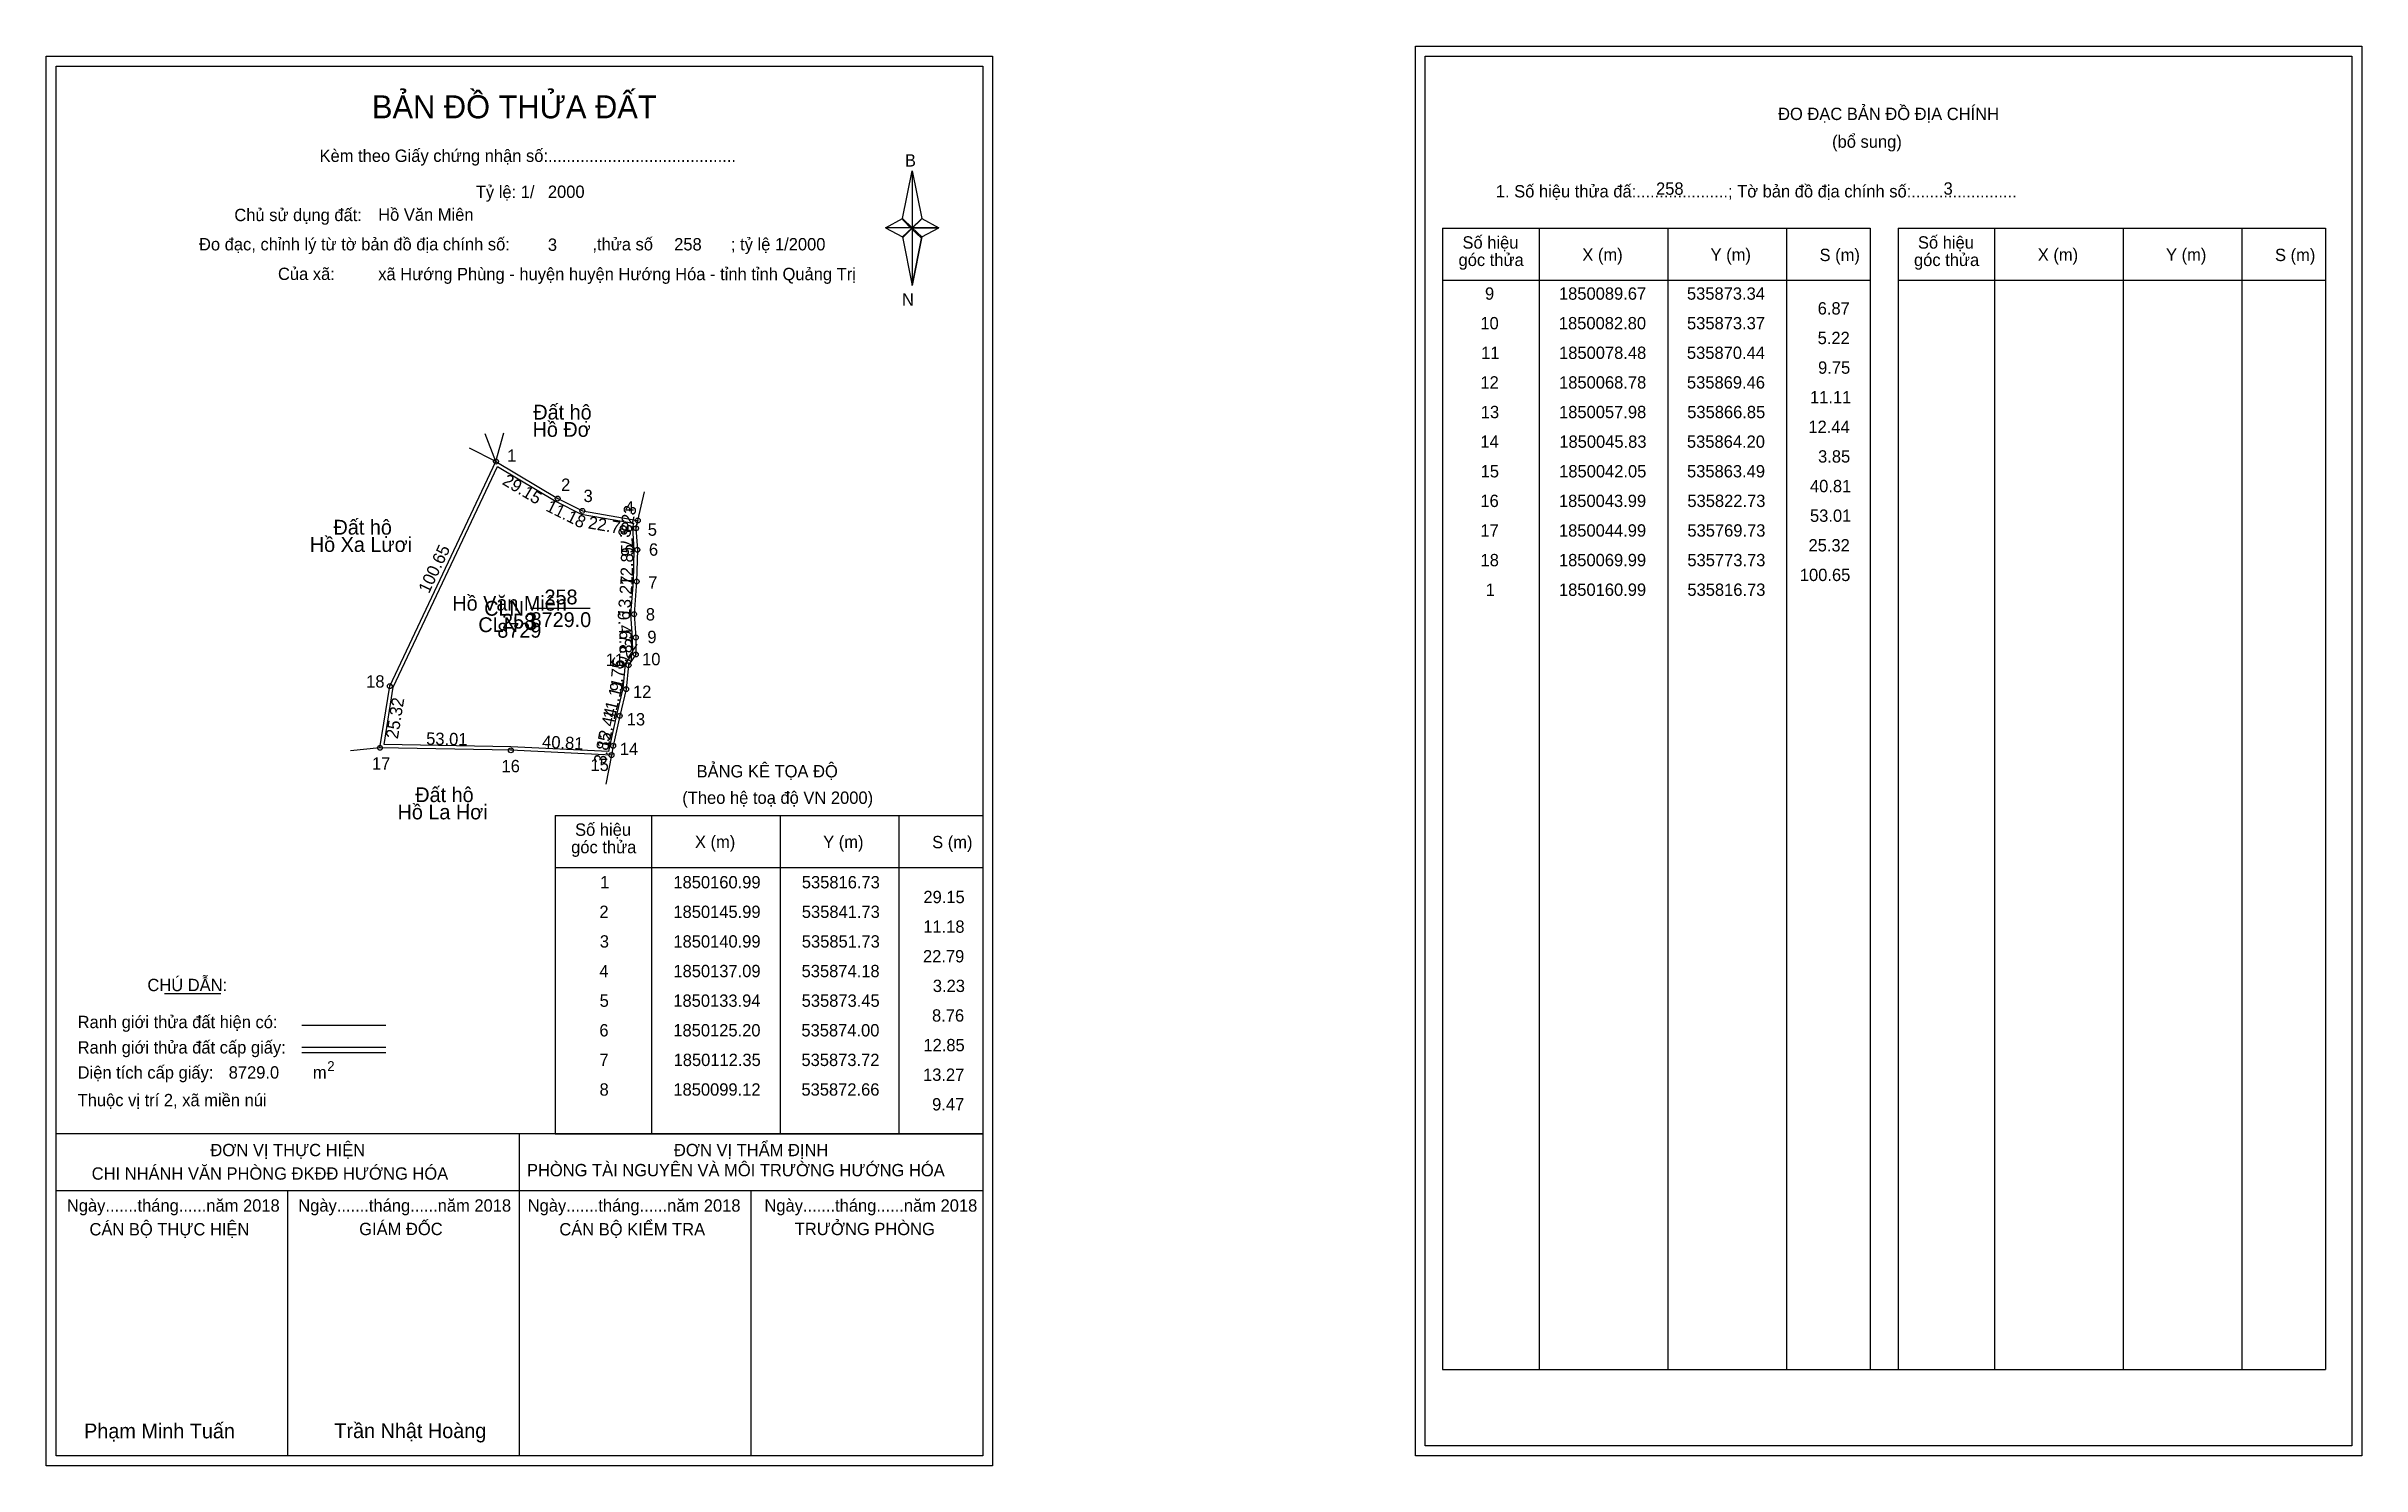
# Model space of a CAD drawing. Extents: x 535635 to 536573, y 1849754 to 1850329.
import ezdxf

# ---------------------------------------------------------------- set-up
doc = ezdxf.new("R2010")
doc.units = 0
for name, color, linetype in [('Level 1', 7, 'Continuous'), ('Level 10', 7, 'Continuous'), ('Level 11', 7, 'Continuous'), ('Level 13', 7, 'Continuous'), ('Level 2', 7, 'Continuous'), ('Level 27', 7, 'Continuous'), ('Level 3', 7, 'Continuous'), ('Level 36', 7, 'Continuous'), ('Level 4', 7, 'Continuous'), ('Level 49', 7, 'Continuous'), ('Level 5', 7, 'Continuous'), ('Level 53', 7, 'Continuous'), ('Level 55', 7, 'Continuous'), ('Level 6', 7, 'Continuous'), ('Level 63', 7, 'Continuous'), ('Level 7', 7, 'Continuous'), ('Level 9', 7, 'Continuous')]:
    doc.layers.add(name, color=color, linetype=linetype)

msp = doc.modelspace()

# ---------------------------------------------------------------- linework, layer by layer
at = {"layer": 'Level 1'}
for p, q in [((536193.19, 1850325.25), (536193.19, 1850325.25)), ((535638.55, 1850321.25), (535638.55, 1850321.25)), ((535981.39, 1850259.48), (535985.33, 1850278.76)), ((535985.33, 1850278.76), (535985.33, 1850255.71)), ((535985.33, 1850278.76), (535989.26, 1850259.48)), ((535974.5, 1850255.71), (535981.39, 1850259.48)), ((535981.39, 1850259.48), (535985.33, 1850255.71)), ((535985.03, 1850255.28), (535981.39, 1850259.04)), ((535988.97, 1850259.04), (535985.03, 1850255.28)), ((535985.03, 1850255.28), (535988.97, 1850259.04)), ((535989.26, 1850259.48), (535985.33, 1850255.71)), ((535985.33, 1850255.71), (535981.39, 1850252.03)), ((535985.03, 1850255.28), (535981.39, 1850251.59)), ((535981.39, 1850251.59), (535985.03, 1850255.28)), ((535981.39, 1850252.03), (535985.33, 1850232.31)), ((535988.97, 1850251.59), (535985.03, 1850255.28)), ((535985.33, 1850255.71), (535985.33, 1850232.31)), ((535985.33, 1850255.71), (535996.15, 1850255.71)), ((535985.33, 1850255.71), (535989.26, 1850252.03)), ((535989.26, 1850252.03), (535985.33, 1850232.31)), ((535989.26, 1850252.03), (535996.15, 1850255.71)), ((536200.26, 1850255.54), (536373.46, 1850255.54)), ((536239.44, 1849793.01), (536239.44, 1850255.54)), ((536291.58, 1849793.01), (536291.58, 1850255.54)), ((536339.53, 1850255.54), (536339.53, 1849793.01)), ((536373.46, 1850255.54), (536373.46, 1849793.01)), ((536384.77, 1850255.54), (536557.98, 1850255.54)), ((536423.95, 1849793.01), (536423.95, 1850255.54)), ((536476.1, 1849793.01), (536476.1, 1850255.54)), ((536524.04, 1850255.54), (536524.04, 1849793.01)), ((536557.98, 1850255.54), (536557.98, 1849793.01)), ((536200.26, 1850234.48), (536373.46, 1850234.48)), ((536384.77, 1850234.48), (536557.98, 1850234.48)), ((535840.74, 1850017.59), (536013.94, 1850017.59)), ((535879.92, 1849888.54), (535879.92, 1850017.59)), ((535932.06, 1849888.54), (535932.06, 1850017.59)), ((535980, 1850017.59), (535980, 1849888.54)), ((535840.74, 1849996.54), (536013.94, 1849996.54)), ((535682.38, 1849945.38), (535705.19, 1849945.38)), ((535738.11, 1849932.57), (535772.14, 1849932.57)), ((535738.11, 1849923.67), (535772.14, 1849923.67)), ((535738.11, 1849921.48), (535772.14, 1849921.48)), ((535852.2, 1849888.54), (535638.54, 1849888.54)), ((536013.94, 1849888.54), (535804.26, 1849888.54)), ((535826.24, 1849758.1), (535826.24, 1849888.54)), ((535840.74, 1849888.54), (536013.94, 1849888.54)), ((536013.94, 1849865.44), (535638.54, 1849865.44)), ((535732.39, 1849758.1), (535732.39, 1849865.44)), ((535920.09, 1849758.1), (535920.09, 1849865.44)), ((536200.26, 1849793.01), (536557.98, 1849793.01)), ((536568.59, 1849762.1), (536568.59, 1849762.1)), ((536013.94, 1849758.1), (536013.94, 1849758.1))]:
    msp.add_line(p, q, dxfattribs=at)
for points in [[(535981.39, 1850259.48), (535985.33, 1850278.76), (535985.33, 1850255.71)], [(535985.33, 1850255.71), (535989.26, 1850259.48), (535996.15, 1850255.71)], [(535974.5, 1850255.71), (535981.39, 1850252.03), (535985.33, 1850255.71)], [(535985.33, 1850255.71), (535985.33, 1850232.31), (535989.26, 1850252.03)]]:
    msp.add_lwpolyline(points, close=True, dxfattribs=at)
at = {"layer": 'Level 10'}
msp.add_line((535873.45, 1850133.94), (535874.18, 1850137.09), dxfattribs=at)
for points in [[(535864.2, 1850045.83), (535863.49, 1850042.05), (535822.73, 1850043.99), (535769.73, 1850044.99), (535773.73, 1850069.99), (535816.73, 1850160.99), (535841.73, 1850145.99), (535851.73, 1850140.99), (535874.18, 1850137.09), (535873.45, 1850133.94), (535874, 1850125.2), (535873.72, 1850112.35), (535872.66, 1850099.12), (535873.34, 1850089.67), (535873.37, 1850082.8), (535870.44, 1850078.48), (535869.46, 1850068.78), (535866.85, 1850057.98)], [(535862.83, 1850046.11), (535862.34, 1850043.51), (535822.78, 1850045.39), (535771.37, 1850046.36), (535775.08, 1850069.57), (535817.34, 1850158.99), (535841.06, 1850144.76), (535851.29, 1850139.65), (535872.48, 1850135.96), (535872.04, 1850134.06), (535872.6, 1850125.17), (535872.32, 1850112.42), (535871.26, 1850099.13), (535871.94, 1850089.62), (535871.97, 1850083.23), (535869.08, 1850078.97), (535868.08, 1850069.02), (535865.49, 1850058.29)]]:
    msp.add_lwpolyline(points, close=True, dxfattribs=at)
at = {"layer": 'Level 11'}
for centre in [(535816.73, 1850160.99), (535841.73, 1850145.99), (535851.73, 1850140.99), (535874.18, 1850137.09), (535873.45, 1850133.94), (535874, 1850125.2), (535873.72, 1850112.35), (535872.66, 1850099.12), (535873.34, 1850089.67), (535873.37, 1850082.8), (535773.73, 1850069.99), (535870.44, 1850078.48), (535869.46, 1850068.78), (535866.85, 1850057.98), (535769.73, 1850044.99), (535822.73, 1850043.99), (535863.49, 1850042.05), (535864.2, 1850045.83), (535864.2, 1850045.83)]:
    msp.add_circle(centre, 1, dxfattribs=at)
at = {"layer": 'Level 27'}
for p, q in [((535816.73, 1850160.99), (535806, 1850166.36)), ((535816.73, 1850160.99), (535812.4, 1850172.18)), ((535816.73, 1850160.99), (535819.86, 1850172.57)), ((535874.18, 1850137.09), (535876.89, 1850148.78)), ((535769.73, 1850044.99), (535757.79, 1850043.8)), ((535863.49, 1850042.05), (535861.25, 1850030.26))]:
    msp.add_line(p, q, dxfattribs=at)
at = {"layer": 'Level 3'}
for p, q in [((536200.26, 1850255.54), (536200.26, 1849793.01)), ((536384.77, 1850255.54), (536384.77, 1849793.01)), ((535840.74, 1850017.59), (535840.74, 1849888.54))]:
    msp.add_line(p, q, dxfattribs=at)
at = {"layer": 'Level 63'}
for points in [[(535634.54, 1850325.25), (536017.94, 1850325.25), (536017.94, 1849754.1), (535634.54, 1849754.1)], [(536189.2, 1850329.25), (536572.6, 1850329.25), (536572.6, 1849758.1), (536189.2, 1849758.1)], [(536193.2, 1850325.25), (536568.6, 1850325.25), (536568.6, 1849762.1), (536193.2, 1849762.1)], [(535638.54, 1850321.25), (536013.94, 1850321.25), (536013.94, 1849758.1), (535638.54, 1849758.1)]]:
    msp.add_lwpolyline(points, close=True, dxfattribs=at)
at = {"layer": 'Level 9'}
msp.add_line((535830.74, 1850101.52), (535854.82, 1850101.52), dxfattribs=at)

# ---------------------------------------------------------------- texts
at = {"layer": 'Level 1'}
for s, height, p in [('BẢN ĐỒ THỬA ĐẤT', 9.3313, (535766.48, 1850300.06)), ('ĐO ĐẠC BẢN ĐỒ ĐỊA CHÍNH', 5, (536336.15, 1850299.37)), ('Kèm theo Giấy chứng nhận số:.........................................', 5, (535745.24, 1850282.4)), ('(bổ sung)', 5, (536358.03, 1850288.13)), ('B', 5, (535982.41, 1850280.52)), ('1. Số hiệu thửa đấ:....................; Tờ bản đồ địa chính số:.......................', 5, (536221.81, 1850268.01)), ('Chủ sử dụng đất:', 5, (535710.72, 1850258.41)), ('Đo đạc, chỉnh lý từ tờ bản đồ địa chính số:                  ,thửa số                 ; tỷ lệ 1/2000', 5, (535696.41, 1850246.55)), ('Số hiệu', 5, (536208.29, 1850247.27)), ('Số hiệu', 5, (536392.81, 1850247.27)), ('Của xã:', 5, (535728.4, 1850234.55)), ('góc thửa', 5, (536206.7, 1850240.21)), ('X (m)', 5, (536256.85, 1850242.32)), ('Y (m)', 5, (536308.81, 1850242.32)), ('S (m)', 5, (536352.96, 1850242.22)), ('góc thửa', 5, (536391.22, 1850240.21)), ('X (m)', 5, (536441.37, 1850242.32)), ('Y (m)', 5, (536493.32, 1850242.32)), ('S (m)', 5, (536537.48, 1850242.22)), ('N', 5, (535981.21, 1850224.18)), ('BẢNG KÊ TỌA ĐỘ', 5, (535898, 1850033)), ('(Theo hệ toạ độ VN 2000)', 5, (535892.2, 1850022.28)), ('Số hiệu', 5, (535848.77, 1850009.33)), ('góc thửa', 5, (535847.18, 1850002.27)), ('X (m)', 5, (535897.33, 1850004.38)), ('Y (m)', 5, (535949.28, 1850004.38)), ('S (m)', 5, (535993.44, 1850004.28)), ('CHÚ DẪN:', 5, (535675.5, 1849946.39)), ('Ranh giới thửa đất hiện có:', 5, (535647.24, 1849931.39)), ('Ranh giới thửa đất cấp giấy:', 5, (535647.24, 1849921.11)), ('Diện tích cấp giấy:', 5, (535647.24, 1849910.95)), ('m', 5, (535742.55, 1849910.99)), ('2', 4, (535748.35, 1849914.01)), ('Thuộc vị trí 2, xã miền núi', 5, (535647.24, 1849899.75)), ('ĐƠN VỊ THỰC HIỆN', 5, (535701.01, 1849879.51)), ('ĐƠN VỊ THẨM ĐỊNH', 5, (535888.82, 1849879.51)), ('CHI NHÁNH VĂN PHÒNG ĐKĐĐ HƯỚNG HÓA', 5, (535652.93, 1849869.99)), ('PHÒNG TÀI NGUYÊN VÀ MÔI TRƯỜNG HƯỚNG HÓA', 5, (535829.27, 1849871.37)), ('Ngày.......tháng......năm 2018', 5, (535642.88, 1849857.04)), ('Ngày.......tháng......năm 2018', 5, (535736.62, 1849857.04)), ('Ngày.......tháng......năm 2018', 5, (535829.57, 1849857.04)), ('Ngày.......tháng......năm 2018', 5, (535925.49, 1849857.04)), ('CÁN BỘ THỰC HIỆN', 5, (535652.04, 1849847.41)), ('GIÁM ĐỐC', 5, (535761.31, 1849847.53)), ('CÁN BỘ KIỂM TRA', 5, (535842.39, 1849847.41)), ('TRƯỞNG PHÒNG', 5, (535937.77, 1849847.53)), ('Phạm Minh Tuấn', 6, (535649.86, 1849765.18)), ('Trần Nhật Hoàng', 6, (535751.25, 1849765.28))]:
    msp.add_text(s, height=height, dxfattribs=at).set_placement(p)
at = {"layer": 'Level 11'}
msp.add_text('Tỷ lệ: 1/', height=5, dxfattribs=at).set_placement((535808.56, 1850267.77))
at = {"layer": 'Level 13'}
for s, p in [('258', (535836.38, 1850103.12)), ('CLN', (535811.95, 1850098.52)), ('8729.0', (535830.75, 1850093.92))]:
    msp.add_text(s, height=6, dxfattribs=at).set_placement(p)
at = {"layer": 'Level 2'}
msp.add_text('Hồ Văn Miên', height=6, dxfattribs=at).set_placement((535799.04, 1850100.57))
at = {"layer": 'Level 3'}
msp.add_text('CLN', height=6, dxfattribs=at).set_placement((535809.58, 1850091.87))
at = {"layer": 'Level 36'}
for s, p in [('Đất hộ', (535831.85, 1850178)), ('Hồ Đơ', (535831.54, 1850171)), ('Đất hộ', (535750.9, 1850131.37)), ('Hồ Xa Lươi', (535741.31, 1850124.37)), ('Đất hộ', (535784.03, 1850022.99)), ('Hồ La Hơi', (535776.85, 1850015.99))]:
    msp.add_text(s, height=6, dxfattribs=at).set_placement(p)
at = {"layer": 'Level 4'}
msp.add_text('258', height=6, dxfattribs=at).set_placement((535819.18, 1850093.31))
at = {"layer": 'Level 49'}
for s, rotation, p in [('29.15', 329.03624, (535818.92, 1850151.98)), ('11.18', 333.43495, (535836.53, 1850141.21)), ('22.79', 350.14496, (535853.79, 1850133.93)), ('3.23', 76.95226, (535870.87, 1850129.88)), ('100.65', 64.70798, (535789.55, 1850107.21)), ('8.76', 273.60082, (535866.74, 1850135.46)), ('12.85', 88.75173, (535872.08, 1850110.74)), ('13.27', 85.41919, (535870.94, 1850097.74)), ('9.47', 274.11578, (535865.97, 1850100.2)), ('6.87', 270.2502, (535866.73, 1850092.5)), ('9.75', 84.23093, (535867.73, 1850067.6)), ('5.22', 55.85328, (535867.04, 1850076.32)), ('11.11', 76.41401, (535864.75, 1850056.12)), ('25.32', 80.90972, (535776.96, 1850048.39)), ('12.44', 77.69608, (535862.22, 1850044.25)), ('53.01', 358.91908, (535788.4, 1850046.24)), ('40.81', 357.27502, (535835.34, 1850044.99)), ('3.85', 79.36204, (535861.12, 1850038.12))]:
    msp.add_text(s, height=5, rotation=rotation, dxfattribs=at).set_placement(p)
at = {"layer": 'Level 5'}
msp.add_text('8729', height=6, dxfattribs=at).set_placement((535817.26, 1850089.61))
at = {"layer": 'Level 53'}
for s, p in [('9', (536217.41, 1850226.56)), ('1850089.67', (536247.38, 1850226.56)), ('535873.34', (536299.23, 1850226.56)), ('6.87', (536352.2, 1850220.56)), ('10', (536215.54, 1850214.56)), ('1850082.80', (536247.34, 1850214.56)), ('535873.37', (536299.26, 1850214.56)), ('5.22', (536352.18, 1850208.56)), ('11', (536215.86, 1850202.56)), ('1850078.48', (536247.42, 1850202.56)), ('535870.44', (536299.23, 1850202.56)), ('12', (536215.56, 1850190.56)), ('1850068.78', (536247.42, 1850190.56)), ('535869.46', (536299.24, 1850190.56)), ('9.75', (536352.36, 1850196.56)), ('13', (536215.71, 1850178.56)), ('1850057.98', (536247.42, 1850178.56)), ('535866.85', (536299.34, 1850178.56)), ('11.11', (536349.08, 1850184.56)), ('12.44', (536348.43, 1850172.56)), ('14', (536215.53, 1850166.56)), ('1850045.83', (536247.52, 1850166.56)), ('535864.20', (536299.23, 1850166.56)), ('3.85', (536352.36, 1850160.56)), ('15', (536215.65, 1850154.56)), ('1850042.05', (536247.46, 1850154.56)), ('535863.49', (536299.26, 1850154.56)), ('16', (536215.55, 1850142.56)), ('1850043.99', (536247.37, 1850142.56)), ('535822.73', (536299.41, 1850142.56)), ('40.81', (536349.08, 1850148.56)), ('53.01', (536349.08, 1850136.56)), ('17', (536215.57, 1850130.56)), ('1850044.99', (536247.37, 1850130.56)), ('535769.73', (536299.41, 1850130.56)), ('25.32', (536348.48, 1850124.56)), ('18', (536215.61, 1850118.56)), ('1850069.99', (536247.37, 1850118.56)), ('535773.73', (536299.41, 1850118.56)), ('100.65', (536344.97, 1850112.56)), ('1', (536217.7, 1850106.56)), ('1850160.99', (536247.37, 1850106.56)), ('535816.73', (536299.41, 1850106.56)), ('1', (535858.93, 1849988.04)), ('1850160.99', (535888.6, 1849988.04)), ('535816.73', (535940.63, 1849988.04)), ('29.15', (535989.89, 1849982.04)), ('2', (535858.63, 1849976.04)), ('1850145.99', (535888.6, 1849976.04)), ('535841.73', (535940.63, 1849976.04)), ('3', (535858.79, 1849964.04)), ('1850140.99', (535888.6, 1849964.04)), ('535851.73', (535940.63, 1849964.04)), ('11.18', (535989.83, 1849970.04)), ('22.79', (535989.72, 1849958.04)), ('4', (535858.61, 1849952.04)), ('1850137.09', (535888.6, 1849952.04)), ('535874.18', (535940.54, 1849952.04)), ('3.23', (535993.71, 1849946.04)), ('5', (535858.72, 1849940.04)), ('1850133.94', (535888.57, 1849940.04)), ('535873.45', (535940.57, 1849940.04)), ('6', (535858.62, 1849928.04)), ('1850125.20', (535888.57, 1849928.04)), ('535874.00', (535940.46, 1849928.04)), ('8.76', (535993.38, 1849934.04)), ('7', (535858.64, 1849916.04)), ('1850112.35', (535888.68, 1849916.04)), ('535873.72', (535940.48, 1849916.04)), ('12.85', (535989.89, 1849922.04)), ('13.27', (535989.74, 1849910.04)), ('8', (535858.69, 1849904.04)), ('1850099.12', (535888.59, 1849904.04)), ('535872.66', (535940.47, 1849904.04)), ('9.47', (535993.43, 1849898.04))]:
    msp.add_text(s, height=5, dxfattribs=at).set_placement(p)
at = {"layer": 'Level 55'}
for s, height, p in [('256', 0.22, (535816.49, 1850160.77)), ('256', 0.22, (535816.49, 1850160.77)), ('1', 0.8, (535816.51, 1850160.99)), ('0', 0.22, (535816.65, 1850160.77)), ('0', 0.22, (535816.65, 1850160.77)), ('2', 0.8, (535841.46, 1850145.99)), ('0', 0.22, (535841.65, 1850145.77)), ('0', 0.22, (535841.65, 1850145.77)), ('3', 0.8, (535851.48, 1850140.99)), ('0', 0.22, (535851.65, 1850140.77)), ('0', 0.22, (535851.65, 1850140.77)), ('4', 0.8, (535873.9, 1850137.09)), ('0', 0.22, (535874.1, 1850136.87)), ('0', 0.22, (535874.1, 1850136.87)), ('5', 0.8, (535873.19, 1850133.94)), ('6', 0.8, (535873.73, 1850125.2)), ('7', 0.8, (535873.45, 1850112.35)), ('8', 0.8, (535872.4, 1850099.12)), ('9', 0.8, (535873.07, 1850089.67)), ('10', 0.8, (535872.8, 1850082.8)), ('18', 0.8, (535773.17, 1850069.99)), ('11', 0.8, (535869.92, 1850078.48)), ('256', 0.22, (535773.49, 1850069.77)), ('256', 0.22, (535773.49, 1850069.77)), ('12', 0.8, (535868.89, 1850068.78)), ('13', 0.8, (535866.31, 1850057.98)), ('17', 0.8, (535769.17, 1850044.99)), ('256', 0.22, (535769.49, 1850044.77)), ('257', 0.22, (535769.49, 1850044.77)), ('256', 0.22, (535769.49, 1850044.77)), ('16', 0.8, (535822.16, 1850043.99)), ('257', 0.22, (535822.49, 1850043.77)), ('15', 0.8, (535862.94, 1850042.05)), ('14', 0.8, (535863.63, 1850045.83)), ('257', 0.22, (535863.25, 1850041.83))]:
    msp.add_text(s, height=height, dxfattribs=at).set_placement(p)
at = {"layer": 'Level 6'}
for s, p in [('2000', (535837.75, 1850267.81)), ('258', (536286.71, 1850269.09)), ('3', (536403.2, 1850269.13)), ('Hồ Văn Miên', (535768.99, 1850258.55)), ('3', (535837.75, 1850246.37)), ('258', (535888.91, 1850246.53)), ('xã Hướng Phùng - huyện huyện Hướng Hóa - tỉnh tỉnh Quảng Trị', (535769.02, 1850234.47)), ('8729.0', (535708.43, 1849910.96))]:
    msp.add_text(s, height=5, dxfattribs=at).set_placement(p)
at = {"layer": 'Level 7'}
msp.add_text('3', height=7, dxfattribs=at).set_placement((535828.28, 1850092.74))
at = {"layer": 'Level 9'}
for s, p in [('1', (535821.27, 1850160.88)), ('2', (535843.12, 1850149.1)), ('3', (535852.19, 1850144.57)), ('4', (535868.92, 1850139.92)), ('5', (535878.22, 1850130.91)), ('6', (535878.69, 1850122.83)), ('7', (535878.43, 1850109.52)), ('8', (535877.42, 1850096.59)), ('9', (535878.05, 1850087.41)), ('11', (535861.18, 1850078.16)), ('10', (535875.93, 1850078.43)), ('18', (535764.13, 1850069.38)), ('12', (535872.23, 1850065.2)), ('13', (535869.7, 1850054.05)), ('14', (535866.91, 1850042.06)), ('17', (535766.46, 1850036.1)), ('16', (535818.97, 1850035.09)), ('15', (535855.01, 1850035.59))]:
    msp.add_text(s, height=5, dxfattribs=at).set_placement(p)

doc.saveas('drawing.dxf')
